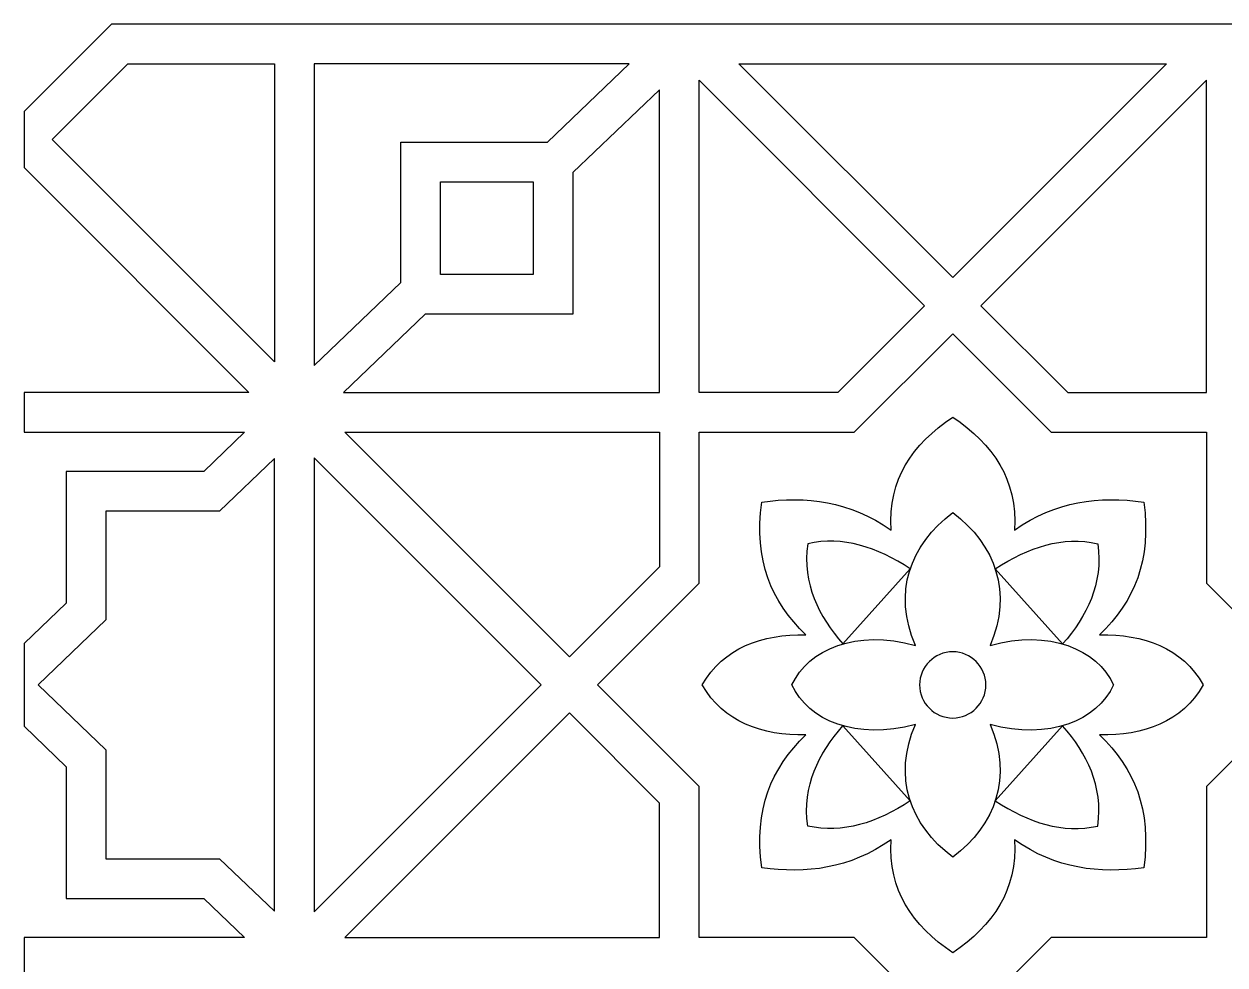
# Model space of a CAD drawing. Header units: centimetres. Extents: x 20.05 to 27.23, y -9 to -1.49.
# Drawn here: x 20.053 to 22.374, y -3.31 to -1.492 of the extents above; entities that cross this region are included whole.
import ezdxf

# ---------------------------------------------------------------- set-up
doc = ezdxf.new("R2010")
doc.units = ezdxf.units.CM
doc.header["$MEASUREMENT"] = 0
doc.layers.add('layer 1', color=7, linetype='Continuous')

msp = doc.modelspace()

# ---------------------------------------------------------------- linework, layer by layer
at = {"layer": 'layer 1', "color": 250}
for points, knots in [([(23.47356, -4.04581), (22.3897, -4.04581), (21.30583, -4.04581), (20.22197, -4.04581), (20.22197, -4.04581), (20.22197, -4.04581), (20.05311, -3.87695), (20.05311, -3.87695), (20.05311, -3.87695), (20.05311, -3.87695), (20.05311, -3.76834), (20.05311, -3.76834), (20.05311, -3.76834), (20.05311, -3.76834), (20.48779, -3.33366), (20.48779, -3.33366), (20.48779, -3.33366), (20.48779, -3.33366), (20.05311, -3.33366), (20.05311, -3.33366), (20.05311, -3.33366), (20.05311, -3.33366), (20.05311, -3.25686), (20.05311, -3.25686), (20.05311, -3.25686), (20.05311, -3.25686), (20.47898, -3.25686), (20.47898, -3.25686), (20.47898, -3.25686), (20.47898, -3.25686), (20.40027, -3.18144), (20.40027, -3.18144), (20.40027, -3.18144), (20.40027, -3.18144), (20.13469, -3.18144), (20.13469, -3.18144), (20.13469, -3.18144), (20.13469, -3.09662), (20.13469, -3.0118), (20.13469, -2.92698), (20.13469, -2.92698), (20.13469, -2.92698), (20.05311, -2.84881), (20.05311, -2.84881), (20.05311, -2.84881), (20.05311, -2.79548), (20.05311, -2.74215), (20.05311, -2.68881), (20.05311, -2.68881), (20.05311, -2.68881), (20.13469, -2.61064), (20.13469, -2.61064), (20.13469, -2.61064), (20.13469, -2.52582), (20.13469, -2.441), (20.13469, -2.35618), (20.13469, -2.35618), (20.13469, -2.35618), (20.40027, -2.35618), (20.40027, -2.35618), (20.40027, -2.35618), (20.40027, -2.35618), (20.47898, -2.28076), (20.47898, -2.28076), (20.47898, -2.28076), (20.47898, -2.28076), (20.05311, -2.28076), (20.05311, -2.28076), (20.05311, -2.28076), (20.05311, -2.28076), (20.05311, -2.20396), (20.05311, -2.20396), (20.05311, -2.20396), (20.05311, -2.20396), (20.48779, -2.20396), (20.48779, -2.20396), (20.48779, -2.20396), (20.48779, -2.20396), (20.05311, -1.76928), (20.05311, -1.76928), (20.05311, -1.76928), (20.05311, -1.76928), (20.05311, -1.66067), (20.05311, -1.66067), (20.05311, -1.66067), (20.05311, -1.66067), (20.22197, -1.49181), (20.22197, -1.49181), (20.22197, -1.49181), (21.30583, -1.49181), (22.3897, -1.49181), (23.47356, -1.49181), (23.47356, -1.49181), (23.47356, -1.49181), (23.64242, -1.66067), (23.64242, -1.66067), (23.64242, -1.66067), (23.64242, -1.66067), (23.64242, -1.76928), (23.64242, -1.76928), (23.64242, -1.76928), (23.64242, -1.76928), (23.20774, -2.20396), (23.20774, -2.20396), (23.20774, -2.20396), (23.20774, -2.20396), (23.64242, -2.20396), (23.64242, -2.20396), (23.64242, -2.20396), (23.64242, -2.20396), (23.64242, -2.28076), (23.64242, -2.28076), (23.64242, -2.28076), (23.64242, -2.28076), (23.21655, -2.28076), (23.21655, -2.28076), (23.21655, -2.28076), (23.21655, -2.28076), (23.29526, -2.35618), (23.29526, -2.35618), (23.29526, -2.35618), (23.29526, -2.35618), (23.56084, -2.35618), (23.56084, -2.35618), (23.56084, -2.35618), (23.56084, -2.441), (23.56084, -2.52582), (23.56084, -2.61064), (23.56084, -2.61064), (23.56084, -2.61064), (23.64242, -2.68881), (23.64242, -2.68881), (23.64242, -2.68881), (23.64242, -2.74215), (23.64242, -2.79548), (23.64242, -2.84881), (23.64242, -2.84881), (23.64242, -2.84881), (23.56084, -2.92698), (23.56084, -2.92698), (23.56084, -2.92698), (23.56084, -3.0118), (23.56084, -3.09662), (23.56084, -3.18144), (23.56084, -3.18144), (23.56084, -3.18144), (23.29526, -3.18144), (23.29526, -3.18144), (23.29526, -3.18144), (23.29526, -3.18144), (23.21655, -3.25686), (23.21655, -3.25686), (23.21655, -3.25686), (23.21655, -3.25686), (23.64242, -3.25686), (23.64242, -3.25686), (23.64242, -3.25686), (23.64242, -3.25686), (23.64242, -3.33366), (23.64242, -3.33366), (23.64242, -3.33366), (23.64242, -3.33366), (23.20774, -3.33366), (23.20774, -3.33366), (23.20774, -3.33366), (23.20774, -3.33366), (23.64242, -3.76834), (23.64242, -3.76834), (23.64242, -3.76834), (23.64242, -3.76834), (23.64242, -3.87695), (23.64242, -3.87695), (23.64242, -3.87695), (23.64242, -3.87695), (23.47356, -4.04581), (23.47356, -4.04581)], [0, 0, 0, 0, 0.0222222, 0.0222222, 0.0222222, 0.0222222, 0.0444444, 0.0444444, 0.0444444, 0.0444444, 0.0666667, 0.0666667, 0.0666667, 0.0666667, 0.0888889, 0.0888889, 0.0888889, 0.0888889, 0.1111111, 0.1111111, 0.1111111, 0.1111111, 0.1333333, 0.1333333, 0.1333333, 0.1333333, 0.1555556, 0.1555556, 0.1555556, 0.1555556, 0.1777778, 0.1777778, 0.1777778, 0.1777778, 0.2, 0.2, 0.2, 0.2, 0.2222222, 0.2222222, 0.2222222, 0.2222222, 0.2444444, 0.2444444, 0.2444444, 0.2444444, 0.2666667, 0.2666667, 0.2666667, 0.2666667, 0.2888889, 0.2888889, 0.2888889, 0.2888889, 0.3111111, 0.3111111, 0.3111111, 0.3111111, 0.3333333, 0.3333333, 0.3333333, 0.3333333, 0.3555556, 0.3555556, 0.3555556, 0.3555556, 0.3777778, 0.3777778, 0.3777778, 0.3777778, 0.4, 0.4, 0.4, 0.4, 0.4222222, 0.4222222, 0.4222222, 0.4222222, 0.4444444, 0.4444444, 0.4444444, 0.4444444, 0.4666667, 0.4666667, 0.4666667, 0.4666667, 0.4888889, 0.4888889, 0.4888889, 0.4888889, 0.5111111, 0.5111111, 0.5111111, 0.5111111, 0.5333333, 0.5333333, 0.5333333, 0.5333333, 0.5555556, 0.5555556, 0.5555556, 0.5555556, 0.5777778, 0.5777778, 0.5777778, 0.5777778, 0.6, 0.6, 0.6, 0.6, 0.6222222, 0.6222222, 0.6222222, 0.6222222, 0.6444444, 0.6444444, 0.6444444, 0.6444444, 0.6666667, 0.6666667, 0.6666667, 0.6666667, 0.6888889, 0.6888889, 0.6888889, 0.6888889, 0.7111111, 0.7111111, 0.7111111, 0.7111111, 0.7333333, 0.7333333, 0.7333333, 0.7333333, 0.7555556, 0.7555556, 0.7555556, 0.7555556, 0.7777778, 0.7777778, 0.7777778, 0.7777778, 0.8, 0.8, 0.8, 0.8, 0.8222222, 0.8222222, 0.8222222, 0.8222222, 0.8444444, 0.8444444, 0.8444444, 0.8444444, 0.8666667, 0.8666667, 0.8666667, 0.8666667, 0.8888889, 0.8888889, 0.8888889, 0.8888889, 0.9111111, 0.9111111, 0.9111111, 0.9111111, 0.9333333, 0.9333333, 0.9333333, 0.9333333, 0.9555556, 0.9555556, 0.9555556, 0.9555556, 1, 1, 1, 1]), ([(20.53715, -2.14471), (20.53715, -2.14471), (20.53715, -1.56861), (20.53715, -1.56861), (20.53715, -1.56861), (20.53715, -1.56861), (20.25378, -1.56861), (20.25378, -1.56861), (20.25378, -1.56861), (20.25378, -1.56861), (20.10742, -1.71498), (20.10742, -1.71498), (20.10742, -1.71498), (20.10742, -1.71498), (20.53715, -2.14471), (20.53715, -2.14471)], [0, 0, 0, 0, 0.2, 0.2, 0.2, 0.2, 0.4, 0.4, 0.4, 0.4, 0.6, 0.6, 0.6, 0.6, 1, 1, 1, 1]), ([(20.78106, -1.99133), (20.78106, -1.99133), (20.61395, -2.15145), (20.61395, -2.15145), (20.61395, -2.15145), (20.61395, -2.15145), (20.61395, -1.56861), (20.61395, -1.56861), (20.61395, -1.56861), (20.61395, -1.56861), (21.22225, -1.56861), (21.22225, -1.56861), (21.22225, -1.56861), (21.22225, -1.56861), (21.06437, -1.71988), (21.06437, -1.71988), (21.06437, -1.71988), (21.06437, -1.71988), (20.78106, -1.71988), (20.78106, -1.71988), (20.78106, -1.71988), (20.78106, -1.71988), (20.78106, -1.99133), (20.78106, -1.99133)], [0, 0, 0, 0, 0.1428571, 0.1428571, 0.1428571, 0.1428571, 0.2857143, 0.2857143, 0.2857143, 0.2857143, 0.4285714, 0.4285714, 0.4285714, 0.4285714, 0.5714286, 0.5714286, 0.5714286, 0.5714286, 0.7142857, 0.7142857, 0.7142857, 0.7142857, 1, 1, 1, 1]), ([(21.84777, -1.98183), (21.84777, -1.98183), (22.26098, -1.56861), (22.26098, -1.56861), (22.26098, -1.56861), (21.98551, -1.56861), (21.71003, -1.56861), (21.43455, -1.56861), (21.43455, -1.56861), (21.43455, -1.56861), (21.84777, -1.98183), (21.84777, -1.98183)], [0, 0, 0, 0, 0.25, 0.25, 0.25, 0.25, 0.5, 0.5, 0.5, 0.5, 1, 1, 1, 1]), ([(21.79346, -2.03613), (21.79346, -2.03613), (21.35775, -1.60042), (21.35775, -1.60042), (21.35775, -1.60042), (21.35775, -1.60042), (21.35775, -2.20396), (21.35775, -2.20396), (21.35775, -2.20396), (21.35775, -2.20396), (21.62563, -2.20396), (21.62563, -2.20396), (21.62563, -2.20396), (21.62563, -2.20396), (21.79346, -2.03613), (21.79346, -2.03613)], [0, 0, 0, 0, 0.2, 0.2, 0.2, 0.2, 0.4, 0.4, 0.4, 0.4, 0.6, 0.6, 0.6, 0.6, 1, 1, 1, 1]), ([(21.90207, -2.03613), (21.90207, -2.03613), (22.33778, -1.60042), (22.33778, -1.60042), (22.33778, -1.60042), (22.33778, -1.60042), (22.33778, -2.20396), (22.33778, -2.20396), (22.33778, -2.20396), (22.33778, -2.20396), (22.0699, -2.20396), (22.0699, -2.20396), (22.0699, -2.20396), (22.0699, -2.20396), (21.90207, -2.03613), (21.90207, -2.03613)], [0, 0, 0, 0, 0.2, 0.2, 0.2, 0.2, 0.4, 0.4, 0.4, 0.4, 0.6, 0.6, 0.6, 0.6, 1, 1, 1, 1]), ([(20.67015, -2.20396), (20.67015, -2.20396), (20.82804, -2.05268), (20.82804, -2.05268), (20.82804, -2.05268), (20.82804, -2.05268), (21.11386, -2.05268), (21.11386, -2.05268), (21.11386, -2.05268), (21.11386, -2.05268), (21.11386, -1.77883), (21.11386, -1.77883), (21.11386, -1.77883), (21.11386, -1.77883), (21.28095, -1.61873), (21.28095, -1.61873), (21.28095, -1.61873), (21.28095, -1.61873), (21.28095, -2.20396), (21.28095, -2.20396), (21.28095, -2.20396), (21.28095, -2.20396), (20.67015, -2.20396), (20.67015, -2.20396)], [0, 0, 0, 0, 0.1428571, 0.1428571, 0.1428571, 0.1428571, 0.2857143, 0.2857143, 0.2857143, 0.2857143, 0.4285714, 0.4285714, 0.4285714, 0.4285714, 0.5714286, 0.5714286, 0.5714286, 0.5714286, 0.7142857, 0.7142857, 0.7142857, 0.7142857, 1, 1, 1, 1]), ([(21.03706, -1.79668), (21.03706, -1.79668), (20.85786, -1.79668), (20.85786, -1.79668), (20.85786, -1.79668), (20.85786, -1.79668), (20.85786, -1.97588), (20.85786, -1.97588), (20.85786, -1.97588), (20.85786, -1.97588), (21.03706, -1.97588), (21.03706, -1.97588), (21.03706, -1.97588), (21.03706, -1.97588), (21.03706, -1.79668), (21.03706, -1.79668)], [0, 0, 0, 0, 0.2, 0.2, 0.2, 0.2, 0.4, 0.4, 0.4, 0.4, 0.6, 0.6, 0.6, 0.6, 1, 1, 1, 1]), ([(21.84777, -3.44718), (21.84777, -3.44718), (22.03809, -3.25686), (22.03809, -3.25686), (22.03809, -3.25686), (22.03809, -3.25686), (22.33778, -3.25686), (22.33778, -3.25686), (22.33778, -3.25686), (22.33778, -3.25686), (22.33778, -2.96531), (22.33778, -2.96531), (22.33778, -2.96531), (22.33778, -2.96531), (22.53428, -2.76881), (22.53428, -2.76881), (22.53428, -2.76881), (22.53428, -2.76881), (22.53428, -2.76881), (22.53428, -2.76881), (22.53428, -2.76881), (22.53428, -2.76881), (22.53428, -2.76881), (22.53428, -2.76881), (22.53428, -2.76881), (22.53428, -2.76881), (22.53428, -2.76881), (22.53428, -2.76881), (22.53428, -2.76881), (22.53428, -2.76881), (22.33778, -2.57231), (22.33778, -2.57231), (22.33778, -2.57231), (22.33778, -2.57231), (22.33778, -2.28076), (22.33778, -2.28076), (22.33778, -2.28076), (22.33778, -2.28076), (22.03809, -2.28076), (22.03809, -2.28076), (22.03809, -2.28076), (22.03809, -2.28076), (21.84777, -2.09044), (21.84777, -2.09044), (21.84777, -2.09044), (21.84777, -2.09044), (21.65744, -2.28076), (21.65744, -2.28076), (21.65744, -2.28076), (21.65744, -2.28076), (21.35775, -2.28076), (21.35775, -2.28076), (21.35775, -2.28076), (21.35775, -2.28076), (21.35775, -2.57231), (21.35775, -2.57231), (21.35775, -2.57231), (21.35775, -2.57231), (21.16125, -2.76881), (21.16125, -2.76881), (21.16125, -2.76881), (21.16125, -2.76881), (21.16125, -2.76881), (21.16125, -2.76881), (21.16125, -2.76881), (21.16125, -2.76881), (21.16125, -2.76881), (21.16125, -2.76881), (21.16125, -2.76881), (21.16125, -2.76881), (21.16125, -2.76881), (21.16125, -2.76881), (21.16125, -2.76881), (21.16125, -2.76881), (21.35775, -2.96531), (21.35775, -2.96531), (21.35775, -2.96531), (21.35775, -2.96531), (21.35775, -3.25686), (21.35775, -3.25686), (21.35775, -3.25686), (21.35775, -3.25686), (21.65744, -3.25686), (21.65744, -3.25686), (21.65744, -3.25686), (21.65744, -3.25686), (21.84777, -3.44718), (21.84777, -3.44718)], [0, 0, 0, 0, 0.0434783, 0.0434783, 0.0434783, 0.0434783, 0.0869565, 0.0869565, 0.0869565, 0.0869565, 0.1304348, 0.1304348, 0.1304348, 0.1304348, 0.173913, 0.173913, 0.173913, 0.173913, 0.2173913, 0.2173913, 0.2173913, 0.2173913, 0.2608696, 0.2608696, 0.2608696, 0.2608696, 0.3043478, 0.3043478, 0.3043478, 0.3043478, 0.3478261, 0.3478261, 0.3478261, 0.3478261, 0.3913043, 0.3913043, 0.3913043, 0.3913043, 0.4347826, 0.4347826, 0.4347826, 0.4347826, 0.4782609, 0.4782609, 0.4782609, 0.4782609, 0.5217391, 0.5217391, 0.5217391, 0.5217391, 0.5652174, 0.5652174, 0.5652174, 0.5652174, 0.6086957, 0.6086957, 0.6086957, 0.6086957, 0.6521739, 0.6521739, 0.6521739, 0.6521739, 0.6956522, 0.6956522, 0.6956522, 0.6956522, 0.7391304, 0.7391304, 0.7391304, 0.7391304, 0.7826087, 0.7826087, 0.7826087, 0.7826087, 0.826087, 0.826087, 0.826087, 0.826087, 0.8695652, 0.8695652, 0.8695652, 0.8695652, 0.9130435, 0.9130435, 0.9130435, 0.9130435, 1, 1, 1, 1]), ([(22.33176, -2.76881), (22.29153, -2.69737), (22.21593, -2.67004), (22.1314, -2.67218), (22.1314, -2.67218), (22.19857, -2.60765), (22.23234, -2.52811), (22.21695, -2.41554), (22.21695, -2.41554), (22.13111, -2.40342), (22.04688, -2.41336), (21.96705, -2.46957), (21.96705, -2.46957), (21.97276, -2.37179), (21.92622, -2.30464), (21.84777, -2.25119), (21.84777, -2.25119), (21.76931, -2.30464), (21.72278, -2.37179), (21.72848, -2.46957), (21.72848, -2.46957), (21.64865, -2.41336), (21.56442, -2.40342), (21.47859, -2.41554), (21.47859, -2.41554), (21.46319, -2.52811), (21.49696, -2.60765), (21.56413, -2.67218), (21.56413, -2.67218), (21.47961, -2.67004), (21.404, -2.69737), (21.36377, -2.76881), (21.36377, -2.76881), (21.404, -2.84025), (21.47961, -2.86758), (21.56413, -2.86544), (21.56413, -2.86544), (21.49696, -2.92997), (21.46319, -3.00952), (21.47859, -3.12209), (21.47859, -3.12209), (21.56442, -3.1342), (21.64865, -3.12427), (21.72848, -3.06806), (21.72848, -3.06806), (21.72278, -3.16583), (21.76931, -3.23298), (21.84777, -3.28643), (21.84777, -3.28643), (21.92622, -3.23298), (21.97276, -3.16583), (21.96705, -3.06806), (21.96705, -3.06806), (22.04688, -3.12427), (22.13111, -3.1342), (22.21695, -3.12209), (22.21695, -3.12209), (22.23234, -3.00952), (22.19857, -2.92997), (22.1314, -2.86544), (22.1314, -2.86544), (22.21593, -2.86758), (22.29153, -2.84025), (22.33176, -2.76881)], [0, 0, 0, 0, 0.0588235, 0.0588235, 0.0588235, 0.0588235, 0.1176471, 0.1176471, 0.1176471, 0.1176471, 0.1764706, 0.1764706, 0.1764706, 0.1764706, 0.2352941, 0.2352941, 0.2352941, 0.2352941, 0.2941176, 0.2941176, 0.2941176, 0.2941176, 0.3529412, 0.3529412, 0.3529412, 0.3529412, 0.4117647, 0.4117647, 0.4117647, 0.4117647, 0.4705882, 0.4705882, 0.4705882, 0.4705882, 0.5294118, 0.5294118, 0.5294118, 0.5294118, 0.5882353, 0.5882353, 0.5882353, 0.5882353, 0.6470588, 0.6470588, 0.6470588, 0.6470588, 0.7058824, 0.7058824, 0.7058824, 0.7058824, 0.7647059, 0.7647059, 0.7647059, 0.7647059, 0.8235294, 0.8235294, 0.8235294, 0.8235294, 0.8823529, 0.8823529, 0.8823529, 0.8823529, 1, 1, 1, 1]), ([(20.6732, -2.28076), (20.6732, -2.28076), (21.10694, -2.71451), (21.10694, -2.71451), (21.10694, -2.71451), (21.10694, -2.71451), (21.28095, -2.5405), (21.28095, -2.5405), (21.28095, -2.5405), (21.28095, -2.5405), (21.28095, -2.28076), (21.28095, -2.28076), (21.28095, -2.28076), (21.28095, -2.28076), (20.6732, -2.28076), (20.6732, -2.28076)], [0, 0, 0, 0, 0.2, 0.2, 0.2, 0.2, 0.4, 0.4, 0.4, 0.4, 0.6, 0.6, 0.6, 0.6, 1, 1, 1, 1]), ([(20.53715, -3.20623), (20.53715, -3.20623), (20.43113, -3.10464), (20.43113, -3.10464), (20.43113, -3.10464), (20.43113, -3.10464), (20.43113, -3.10464), (20.43113, -3.10464), (20.43113, -3.10464), (20.43113, -3.10464), (20.21149, -3.10464), (20.21149, -3.10464), (20.21149, -3.10464), (20.21149, -3.10464), (20.21149, -2.8942), (20.21149, -2.8942), (20.21149, -2.8942), (20.21149, -2.8942), (20.21149, -2.8942), (20.21149, -2.8942), (20.21149, -2.8942), (20.21149, -2.8942), (20.21149, -2.8942), (20.21149, -2.8942), (20.21149, -2.8942), (20.21149, -2.8942), (20.08062, -2.76881), (20.08062, -2.76881), (20.08062, -2.76881), (20.08062, -2.76881), (20.08062, -2.76881), (20.08062, -2.76881), (20.08062, -2.76881), (20.08062, -2.76881), (20.21149, -2.64342), (20.21149, -2.64342), (20.21149, -2.64342), (20.21149, -2.64342), (20.21149, -2.64342), (20.21149, -2.64342), (20.21149, -2.64342), (20.21149, -2.64342), (20.21149, -2.64342), (20.21149, -2.64342), (20.21149, -2.64342), (20.21149, -2.64342), (20.21149, -2.43298), (20.21149, -2.43298), (20.21149, -2.43298), (20.21149, -2.43298), (20.43113, -2.43298), (20.43113, -2.43298), (20.43113, -2.43298), (20.43113, -2.43298), (20.43113, -2.43298), (20.43113, -2.43298), (20.43113, -2.43298), (20.43113, -2.43298), (20.53715, -2.33139), (20.53715, -2.33139), (20.53715, -2.33139), (20.53715, -2.62301), (20.53715, -2.91462), (20.53715, -3.20623)], [0, 0, 0, 0, 0.0588235, 0.0588235, 0.0588235, 0.0588235, 0.1176471, 0.1176471, 0.1176471, 0.1176471, 0.1764706, 0.1764706, 0.1764706, 0.1764706, 0.2352941, 0.2352941, 0.2352941, 0.2352941, 0.2941176, 0.2941176, 0.2941176, 0.2941176, 0.3529412, 0.3529412, 0.3529412, 0.3529412, 0.4117647, 0.4117647, 0.4117647, 0.4117647, 0.4705882, 0.4705882, 0.4705882, 0.4705882, 0.5294118, 0.5294118, 0.5294118, 0.5294118, 0.5882353, 0.5882353, 0.5882353, 0.5882353, 0.6470588, 0.6470588, 0.6470588, 0.6470588, 0.7058824, 0.7058824, 0.7058824, 0.7058824, 0.7647059, 0.7647059, 0.7647059, 0.7647059, 0.8235294, 0.8235294, 0.8235294, 0.8235294, 0.8823529, 0.8823529, 0.8823529, 0.8823529, 1, 1, 1, 1]), ([(21.05264, -2.76881), (21.05264, -2.76881), (20.61395, -3.2075), (20.61395, -3.2075), (20.61395, -3.2075), (20.61395, -2.91504), (20.61395, -2.62258), (20.61395, -2.33012), (20.61395, -2.33012), (20.61395, -2.33012), (21.05264, -2.76881), (21.05264, -2.76881)], [0, 0, 0, 0, 0.25, 0.25, 0.25, 0.25, 0.5, 0.5, 0.5, 0.5, 1, 1, 1, 1]), ([(22.15841, -2.76881), (22.12708, -2.69964), (22.03366, -2.66105), (21.91978, -2.69244), (21.91978, -2.69244), (21.96406, -2.59095), (21.93031, -2.49827), (21.84777, -2.4358), (21.84777, -2.4358), (21.76523, -2.49827), (21.73147, -2.59095), (21.77575, -2.69244), (21.77575, -2.69244), (21.66188, -2.66105), (21.56845, -2.69964), (21.53712, -2.76881), (21.53712, -2.76881), (21.56845, -2.83798), (21.66188, -2.87657), (21.77575, -2.84518), (21.77575, -2.84518), (21.73147, -2.94668), (21.76523, -3.03935), (21.84777, -3.10183), (21.84777, -3.10183), (21.93031, -3.03935), (21.96406, -2.94668), (21.91978, -2.84518), (21.91978, -2.84518), (22.03366, -2.87657), (22.12708, -2.83798), (22.15841, -2.76881)], [0, 0, 0, 0, 0.1111111, 0.1111111, 0.1111111, 0.1111111, 0.2222222, 0.2222222, 0.2222222, 0.2222222, 0.3333333, 0.3333333, 0.3333333, 0.3333333, 0.4444444, 0.4444444, 0.4444444, 0.4444444, 0.5555556, 0.5555556, 0.5555556, 0.5555556, 0.6666667, 0.6666667, 0.6666667, 0.6666667, 0.7777778, 0.7777778, 0.7777778, 0.7777778, 1, 1, 1, 1]), ([(21.6354, -2.68978), (21.58854, -2.6357), (21.55682, -2.57386), (21.56748, -2.4961), (21.56748, -2.4961), (21.63527, -2.48056), (21.70132, -2.50269), (21.76574, -2.54465), (21.76574, -2.54465), (21.76574, -2.54465), (21.6354, -2.68978), (21.6354, -2.68978)], [0, 0, 0, 0, 0.25, 0.25, 0.25, 0.25, 0.5, 0.5, 0.5, 0.5, 1, 1, 1, 1]), ([(22.06013, -2.68978), (22.10699, -2.6357), (22.13871, -2.57386), (22.12805, -2.4961), (22.12805, -2.4961), (22.06026, -2.48056), (21.99421, -2.50269), (21.9298, -2.54465), (21.9298, -2.54465), (21.9298, -2.54465), (22.06013, -2.68978), (22.06013, -2.68978)], [0, 0, 0, 0, 0.25, 0.25, 0.25, 0.25, 0.5, 0.5, 0.5, 0.5, 1, 1, 1, 1]), ([(21.84777, -2.70481), (21.88302, -2.70481), (21.91177, -2.73356), (21.91177, -2.76881), (21.91177, -2.76881), (21.91177, -2.80406), (21.88302, -2.83281), (21.84777, -2.83281), (21.84777, -2.83281), (21.81252, -2.83281), (21.78377, -2.80406), (21.78377, -2.76881), (21.78377, -2.76881), (21.78377, -2.73356), (21.81252, -2.70481), (21.84777, -2.70481)], [0, 0, 0, 0, 0.2, 0.2, 0.2, 0.2, 0.4, 0.4, 0.4, 0.4, 0.6, 0.6, 0.6, 0.6, 1, 1, 1, 1]), ([(20.6732, -3.25686), (20.6732, -3.25686), (21.10694, -2.82312), (21.10694, -2.82312), (21.10694, -2.82312), (21.10694, -2.82312), (21.28095, -2.99712), (21.28095, -2.99712), (21.28095, -2.99712), (21.28095, -2.99712), (21.28095, -3.25686), (21.28095, -3.25686), (21.28095, -3.25686), (21.28095, -3.25686), (20.6732, -3.25686), (20.6732, -3.25686)], [0, 0, 0, 0, 0.2, 0.2, 0.2, 0.2, 0.4, 0.4, 0.4, 0.4, 0.6, 0.6, 0.6, 0.6, 1, 1, 1, 1]), ([(21.6354, -2.84784), (21.58854, -2.90192), (21.55682, -2.96376), (21.56748, -3.04152), (21.56748, -3.04152), (21.63527, -3.05706), (21.70132, -3.03493), (21.76574, -2.99297), (21.76574, -2.99297), (21.76574, -2.99297), (21.6354, -2.84784), (21.6354, -2.84784)], [0, 0, 0, 0, 0.25, 0.25, 0.25, 0.25, 0.5, 0.5, 0.5, 0.5, 1, 1, 1, 1]), ([(22.06013, -2.84784), (22.10699, -2.90192), (22.13871, -2.96376), (22.12805, -3.04152), (22.12805, -3.04152), (22.06026, -3.05706), (21.99421, -3.03493), (21.9298, -2.99297), (21.9298, -2.99297), (21.9298, -2.99297), (22.06013, -2.84784), (22.06013, -2.84784)], [0, 0, 0, 0, 0.25, 0.25, 0.25, 0.25, 0.5, 0.5, 0.5, 0.5, 1, 1, 1, 1])]:
    msp.add_open_spline(points, degree=3, knots=knots, dxfattribs=at)
at = {"layer": 'layer 1', "color": 250, "lineweight": 9}
for points, knots in [([(23.47356, -4.04581), (22.3897, -4.04581), (21.30583, -4.04581), (20.22197, -4.04581), (20.22197, -4.04581), (20.22197, -4.04581), (20.05311, -3.87695), (20.05311, -3.87695), (20.05311, -3.87695), (20.05311, -3.87695), (20.05311, -3.76834), (20.05311, -3.76834), (20.05311, -3.76834), (20.05311, -3.76834), (20.48779, -3.33366), (20.48779, -3.33366), (20.48779, -3.33366), (20.48779, -3.33366), (20.05311, -3.33366), (20.05311, -3.33366), (20.05311, -3.33366), (20.05311, -3.33366), (20.05311, -3.25686), (20.05311, -3.25686), (20.05311, -3.25686), (20.05311, -3.25686), (20.47898, -3.25686), (20.47898, -3.25686), (20.47898, -3.25686), (20.47898, -3.25686), (20.40027, -3.18144), (20.40027, -3.18144), (20.40027, -3.18144), (20.40027, -3.18144), (20.13469, -3.18144), (20.13469, -3.18144), (20.13469, -3.18144), (20.13469, -3.09662), (20.13469, -3.0118), (20.13469, -2.92698), (20.13469, -2.92698), (20.13469, -2.92698), (20.05311, -2.84881), (20.05311, -2.84881), (20.05311, -2.84881), (20.05311, -2.79548), (20.05311, -2.74215), (20.05311, -2.68881), (20.05311, -2.68881), (20.05311, -2.68881), (20.13469, -2.61064), (20.13469, -2.61064), (20.13469, -2.61064), (20.13469, -2.52582), (20.13469, -2.441), (20.13469, -2.35618), (20.13469, -2.35618), (20.13469, -2.35618), (20.40027, -2.35618), (20.40027, -2.35618), (20.40027, -2.35618), (20.40027, -2.35618), (20.47898, -2.28076), (20.47898, -2.28076), (20.47898, -2.28076), (20.47898, -2.28076), (20.05311, -2.28076), (20.05311, -2.28076), (20.05311, -2.28076), (20.05311, -2.28076), (20.05311, -2.20396), (20.05311, -2.20396), (20.05311, -2.20396), (20.05311, -2.20396), (20.48779, -2.20396), (20.48779, -2.20396), (20.48779, -2.20396), (20.48779, -2.20396), (20.05311, -1.76928), (20.05311, -1.76928), (20.05311, -1.76928), (20.05311, -1.76928), (20.05311, -1.66067), (20.05311, -1.66067), (20.05311, -1.66067), (20.05311, -1.66067), (20.22197, -1.49181), (20.22197, -1.49181), (20.22197, -1.49181), (21.30583, -1.49181), (22.3897, -1.49181), (23.47356, -1.49181), (23.47356, -1.49181), (23.47356, -1.49181), (23.64242, -1.66067), (23.64242, -1.66067), (23.64242, -1.66067), (23.64242, -1.66067), (23.64242, -1.76928), (23.64242, -1.76928), (23.64242, -1.76928), (23.64242, -1.76928), (23.20774, -2.20396), (23.20774, -2.20396), (23.20774, -2.20396), (23.20774, -2.20396), (23.64242, -2.20396), (23.64242, -2.20396), (23.64242, -2.20396), (23.64242, -2.20396), (23.64242, -2.28076), (23.64242, -2.28076), (23.64242, -2.28076), (23.64242, -2.28076), (23.21655, -2.28076), (23.21655, -2.28076), (23.21655, -2.28076), (23.21655, -2.28076), (23.29526, -2.35618), (23.29526, -2.35618), (23.29526, -2.35618), (23.29526, -2.35618), (23.56084, -2.35618), (23.56084, -2.35618), (23.56084, -2.35618), (23.56084, -2.441), (23.56084, -2.52582), (23.56084, -2.61064), (23.56084, -2.61064), (23.56084, -2.61064), (23.64242, -2.68881), (23.64242, -2.68881), (23.64242, -2.68881), (23.64242, -2.74215), (23.64242, -2.79548), (23.64242, -2.84881), (23.64242, -2.84881), (23.64242, -2.84881), (23.56084, -2.92698), (23.56084, -2.92698), (23.56084, -2.92698), (23.56084, -3.0118), (23.56084, -3.09662), (23.56084, -3.18144), (23.56084, -3.18144), (23.56084, -3.18144), (23.29526, -3.18144), (23.29526, -3.18144), (23.29526, -3.18144), (23.29526, -3.18144), (23.21655, -3.25686), (23.21655, -3.25686), (23.21655, -3.25686), (23.21655, -3.25686), (23.64242, -3.25686), (23.64242, -3.25686), (23.64242, -3.25686), (23.64242, -3.25686), (23.64242, -3.33366), (23.64242, -3.33366), (23.64242, -3.33366), (23.64242, -3.33366), (23.20774, -3.33366), (23.20774, -3.33366), (23.20774, -3.33366), (23.20774, -3.33366), (23.64242, -3.76834), (23.64242, -3.76834), (23.64242, -3.76834), (23.64242, -3.76834), (23.64242, -3.87695), (23.64242, -3.87695), (23.64242, -3.87695), (23.64242, -3.87695), (23.47356, -4.04581), (23.47356, -4.04581)], [0, 0, 0, 0, 0.0222222, 0.0222222, 0.0222222, 0.0222222, 0.0444444, 0.0444444, 0.0444444, 0.0444444, 0.0666667, 0.0666667, 0.0666667, 0.0666667, 0.0888889, 0.0888889, 0.0888889, 0.0888889, 0.1111111, 0.1111111, 0.1111111, 0.1111111, 0.1333333, 0.1333333, 0.1333333, 0.1333333, 0.1555556, 0.1555556, 0.1555556, 0.1555556, 0.1777778, 0.1777778, 0.1777778, 0.1777778, 0.2, 0.2, 0.2, 0.2, 0.2222222, 0.2222222, 0.2222222, 0.2222222, 0.2444444, 0.2444444, 0.2444444, 0.2444444, 0.2666667, 0.2666667, 0.2666667, 0.2666667, 0.2888889, 0.2888889, 0.2888889, 0.2888889, 0.3111111, 0.3111111, 0.3111111, 0.3111111, 0.3333333, 0.3333333, 0.3333333, 0.3333333, 0.3555556, 0.3555556, 0.3555556, 0.3555556, 0.3777778, 0.3777778, 0.3777778, 0.3777778, 0.4, 0.4, 0.4, 0.4, 0.4222222, 0.4222222, 0.4222222, 0.4222222, 0.4444444, 0.4444444, 0.4444444, 0.4444444, 0.4666667, 0.4666667, 0.4666667, 0.4666667, 0.4888889, 0.4888889, 0.4888889, 0.4888889, 0.5111111, 0.5111111, 0.5111111, 0.5111111, 0.5333333, 0.5333333, 0.5333333, 0.5333333, 0.5555556, 0.5555556, 0.5555556, 0.5555556, 0.5777778, 0.5777778, 0.5777778, 0.5777778, 0.6, 0.6, 0.6, 0.6, 0.6222222, 0.6222222, 0.6222222, 0.6222222, 0.6444444, 0.6444444, 0.6444444, 0.6444444, 0.6666667, 0.6666667, 0.6666667, 0.6666667, 0.6888889, 0.6888889, 0.6888889, 0.6888889, 0.7111111, 0.7111111, 0.7111111, 0.7111111, 0.7333333, 0.7333333, 0.7333333, 0.7333333, 0.7555556, 0.7555556, 0.7555556, 0.7555556, 0.7777778, 0.7777778, 0.7777778, 0.7777778, 0.8, 0.8, 0.8, 0.8, 0.8222222, 0.8222222, 0.8222222, 0.8222222, 0.8444444, 0.8444444, 0.8444444, 0.8444444, 0.8666667, 0.8666667, 0.8666667, 0.8666667, 0.8888889, 0.8888889, 0.8888889, 0.8888889, 0.9111111, 0.9111111, 0.9111111, 0.9111111, 0.9333333, 0.9333333, 0.9333333, 0.9333333, 0.9555556, 0.9555556, 0.9555556, 0.9555556, 1, 1, 1, 1]), ([(20.53715, -2.14471), (20.53715, -2.14471), (20.53715, -1.56861), (20.53715, -1.56861), (20.53715, -1.56861), (20.53715, -1.56861), (20.25378, -1.56861), (20.25378, -1.56861), (20.25378, -1.56861), (20.25378, -1.56861), (20.10742, -1.71498), (20.10742, -1.71498), (20.10742, -1.71498), (20.10742, -1.71498), (20.53715, -2.14471), (20.53715, -2.14471)], [0, 0, 0, 0, 0.2, 0.2, 0.2, 0.2, 0.4, 0.4, 0.4, 0.4, 0.6, 0.6, 0.6, 0.6, 1, 1, 1, 1]), ([(20.78106, -1.99133), (20.78106, -1.99133), (20.61395, -2.15145), (20.61395, -2.15145), (20.61395, -2.15145), (20.61395, -2.15145), (20.61395, -1.56861), (20.61395, -1.56861), (20.61395, -1.56861), (20.61395, -1.56861), (21.22225, -1.56861), (21.22225, -1.56861), (21.22225, -1.56861), (21.22225, -1.56861), (21.06437, -1.71988), (21.06437, -1.71988), (21.06437, -1.71988), (21.06437, -1.71988), (20.78106, -1.71988), (20.78106, -1.71988), (20.78106, -1.71988), (20.78106, -1.71988), (20.78106, -1.99133), (20.78106, -1.99133)], [0, 0, 0, 0, 0.1428571, 0.1428571, 0.1428571, 0.1428571, 0.2857143, 0.2857143, 0.2857143, 0.2857143, 0.4285714, 0.4285714, 0.4285714, 0.4285714, 0.5714286, 0.5714286, 0.5714286, 0.5714286, 0.7142857, 0.7142857, 0.7142857, 0.7142857, 1, 1, 1, 1]), ([(21.84777, -1.98183), (21.84777, -1.98183), (22.26098, -1.56861), (22.26098, -1.56861), (22.26098, -1.56861), (21.98551, -1.56861), (21.71003, -1.56861), (21.43455, -1.56861), (21.43455, -1.56861), (21.43455, -1.56861), (21.84777, -1.98183), (21.84777, -1.98183)], [0, 0, 0, 0, 0.25, 0.25, 0.25, 0.25, 0.5, 0.5, 0.5, 0.5, 1, 1, 1, 1]), ([(21.79346, -2.03613), (21.79346, -2.03613), (21.35775, -1.60042), (21.35775, -1.60042), (21.35775, -1.60042), (21.35775, -1.60042), (21.35775, -2.20396), (21.35775, -2.20396), (21.35775, -2.20396), (21.35775, -2.20396), (21.62563, -2.20396), (21.62563, -2.20396), (21.62563, -2.20396), (21.62563, -2.20396), (21.79346, -2.03613), (21.79346, -2.03613)], [0, 0, 0, 0, 0.2, 0.2, 0.2, 0.2, 0.4, 0.4, 0.4, 0.4, 0.6, 0.6, 0.6, 0.6, 1, 1, 1, 1]), ([(21.90207, -2.03613), (21.90207, -2.03613), (22.33778, -1.60042), (22.33778, -1.60042), (22.33778, -1.60042), (22.33778, -1.60042), (22.33778, -2.20396), (22.33778, -2.20396), (22.33778, -2.20396), (22.33778, -2.20396), (22.0699, -2.20396), (22.0699, -2.20396), (22.0699, -2.20396), (22.0699, -2.20396), (21.90207, -2.03613), (21.90207, -2.03613)], [0, 0, 0, 0, 0.2, 0.2, 0.2, 0.2, 0.4, 0.4, 0.4, 0.4, 0.6, 0.6, 0.6, 0.6, 1, 1, 1, 1]), ([(20.67015, -2.20396), (20.67015, -2.20396), (20.82804, -2.05268), (20.82804, -2.05268), (20.82804, -2.05268), (20.82804, -2.05268), (21.11386, -2.05268), (21.11386, -2.05268), (21.11386, -2.05268), (21.11386, -2.05268), (21.11386, -1.77883), (21.11386, -1.77883), (21.11386, -1.77883), (21.11386, -1.77883), (21.28095, -1.61873), (21.28095, -1.61873), (21.28095, -1.61873), (21.28095, -1.61873), (21.28095, -2.20396), (21.28095, -2.20396), (21.28095, -2.20396), (21.28095, -2.20396), (20.67015, -2.20396), (20.67015, -2.20396)], [0, 0, 0, 0, 0.1428571, 0.1428571, 0.1428571, 0.1428571, 0.2857143, 0.2857143, 0.2857143, 0.2857143, 0.4285714, 0.4285714, 0.4285714, 0.4285714, 0.5714286, 0.5714286, 0.5714286, 0.5714286, 0.7142857, 0.7142857, 0.7142857, 0.7142857, 1, 1, 1, 1]), ([(21.03706, -1.79668), (21.03706, -1.79668), (20.85786, -1.79668), (20.85786, -1.79668), (20.85786, -1.79668), (20.85786, -1.79668), (20.85786, -1.97588), (20.85786, -1.97588), (20.85786, -1.97588), (20.85786, -1.97588), (21.03706, -1.97588), (21.03706, -1.97588), (21.03706, -1.97588), (21.03706, -1.97588), (21.03706, -1.79668), (21.03706, -1.79668)], [0, 0, 0, 0, 0.2, 0.2, 0.2, 0.2, 0.4, 0.4, 0.4, 0.4, 0.6, 0.6, 0.6, 0.6, 1, 1, 1, 1]), ([(21.84777, -3.44718), (21.84777, -3.44718), (22.03809, -3.25686), (22.03809, -3.25686), (22.03809, -3.25686), (22.03809, -3.25686), (22.33778, -3.25686), (22.33778, -3.25686), (22.33778, -3.25686), (22.33778, -3.25686), (22.33778, -2.96531), (22.33778, -2.96531), (22.33778, -2.96531), (22.33778, -2.96531), (22.53428, -2.76881), (22.53428, -2.76881), (22.53428, -2.76881), (22.53428, -2.76881), (22.53428, -2.76881), (22.53428, -2.76881), (22.53428, -2.76881), (22.53428, -2.76881), (22.53428, -2.76881), (22.53428, -2.76881), (22.53428, -2.76881), (22.53428, -2.76881), (22.53428, -2.76881), (22.53428, -2.76881), (22.53428, -2.76881), (22.53428, -2.76881), (22.33778, -2.57231), (22.33778, -2.57231), (22.33778, -2.57231), (22.33778, -2.57231), (22.33778, -2.28076), (22.33778, -2.28076), (22.33778, -2.28076), (22.33778, -2.28076), (22.03809, -2.28076), (22.03809, -2.28076), (22.03809, -2.28076), (22.03809, -2.28076), (21.84777, -2.09044), (21.84777, -2.09044), (21.84777, -2.09044), (21.84777, -2.09044), (21.65744, -2.28076), (21.65744, -2.28076), (21.65744, -2.28076), (21.65744, -2.28076), (21.35775, -2.28076), (21.35775, -2.28076), (21.35775, -2.28076), (21.35775, -2.28076), (21.35775, -2.57231), (21.35775, -2.57231), (21.35775, -2.57231), (21.35775, -2.57231), (21.16125, -2.76881), (21.16125, -2.76881), (21.16125, -2.76881), (21.16125, -2.76881), (21.16125, -2.76881), (21.16125, -2.76881), (21.16125, -2.76881), (21.16125, -2.76881), (21.16125, -2.76881), (21.16125, -2.76881), (21.16125, -2.76881), (21.16125, -2.76881), (21.16125, -2.76881), (21.16125, -2.76881), (21.16125, -2.76881), (21.16125, -2.76881), (21.35775, -2.96531), (21.35775, -2.96531), (21.35775, -2.96531), (21.35775, -2.96531), (21.35775, -3.25686), (21.35775, -3.25686), (21.35775, -3.25686), (21.35775, -3.25686), (21.65744, -3.25686), (21.65744, -3.25686), (21.65744, -3.25686), (21.65744, -3.25686), (21.84777, -3.44718), (21.84777, -3.44718)], [0, 0, 0, 0, 0.0434783, 0.0434783, 0.0434783, 0.0434783, 0.0869565, 0.0869565, 0.0869565, 0.0869565, 0.1304348, 0.1304348, 0.1304348, 0.1304348, 0.173913, 0.173913, 0.173913, 0.173913, 0.2173913, 0.2173913, 0.2173913, 0.2173913, 0.2608696, 0.2608696, 0.2608696, 0.2608696, 0.3043478, 0.3043478, 0.3043478, 0.3043478, 0.3478261, 0.3478261, 0.3478261, 0.3478261, 0.3913043, 0.3913043, 0.3913043, 0.3913043, 0.4347826, 0.4347826, 0.4347826, 0.4347826, 0.4782609, 0.4782609, 0.4782609, 0.4782609, 0.5217391, 0.5217391, 0.5217391, 0.5217391, 0.5652174, 0.5652174, 0.5652174, 0.5652174, 0.6086957, 0.6086957, 0.6086957, 0.6086957, 0.6521739, 0.6521739, 0.6521739, 0.6521739, 0.6956522, 0.6956522, 0.6956522, 0.6956522, 0.7391304, 0.7391304, 0.7391304, 0.7391304, 0.7826087, 0.7826087, 0.7826087, 0.7826087, 0.826087, 0.826087, 0.826087, 0.826087, 0.8695652, 0.8695652, 0.8695652, 0.8695652, 0.9130435, 0.9130435, 0.9130435, 0.9130435, 1, 1, 1, 1]), ([(22.33176, -2.76881), (22.29153, -2.69737), (22.21593, -2.67004), (22.1314, -2.67218), (22.1314, -2.67218), (22.19857, -2.60765), (22.23234, -2.52811), (22.21695, -2.41554), (22.21695, -2.41554), (22.13111, -2.40342), (22.04688, -2.41336), (21.96705, -2.46957), (21.96705, -2.46957), (21.97276, -2.37179), (21.92622, -2.30464), (21.84777, -2.25119), (21.84777, -2.25119), (21.76931, -2.30464), (21.72278, -2.37179), (21.72848, -2.46957), (21.72848, -2.46957), (21.64865, -2.41336), (21.56442, -2.40342), (21.47859, -2.41554), (21.47859, -2.41554), (21.46319, -2.52811), (21.49696, -2.60765), (21.56413, -2.67218), (21.56413, -2.67218), (21.47961, -2.67004), (21.404, -2.69737), (21.36377, -2.76881), (21.36377, -2.76881), (21.404, -2.84025), (21.47961, -2.86758), (21.56413, -2.86544), (21.56413, -2.86544), (21.49696, -2.92997), (21.46319, -3.00952), (21.47859, -3.12209), (21.47859, -3.12209), (21.56442, -3.1342), (21.64865, -3.12427), (21.72848, -3.06806), (21.72848, -3.06806), (21.72278, -3.16583), (21.76931, -3.23298), (21.84777, -3.28643), (21.84777, -3.28643), (21.92622, -3.23298), (21.97276, -3.16583), (21.96705, -3.06806), (21.96705, -3.06806), (22.04688, -3.12427), (22.13111, -3.1342), (22.21695, -3.12209), (22.21695, -3.12209), (22.23234, -3.00952), (22.19857, -2.92997), (22.1314, -2.86544), (22.1314, -2.86544), (22.21593, -2.86758), (22.29153, -2.84025), (22.33176, -2.76881)], [0, 0, 0, 0, 0.0588235, 0.0588235, 0.0588235, 0.0588235, 0.1176471, 0.1176471, 0.1176471, 0.1176471, 0.1764706, 0.1764706, 0.1764706, 0.1764706, 0.2352941, 0.2352941, 0.2352941, 0.2352941, 0.2941176, 0.2941176, 0.2941176, 0.2941176, 0.3529412, 0.3529412, 0.3529412, 0.3529412, 0.4117647, 0.4117647, 0.4117647, 0.4117647, 0.4705882, 0.4705882, 0.4705882, 0.4705882, 0.5294118, 0.5294118, 0.5294118, 0.5294118, 0.5882353, 0.5882353, 0.5882353, 0.5882353, 0.6470588, 0.6470588, 0.6470588, 0.6470588, 0.7058824, 0.7058824, 0.7058824, 0.7058824, 0.7647059, 0.7647059, 0.7647059, 0.7647059, 0.8235294, 0.8235294, 0.8235294, 0.8235294, 0.8823529, 0.8823529, 0.8823529, 0.8823529, 1, 1, 1, 1]), ([(20.6732, -2.28076), (20.6732, -2.28076), (21.10694, -2.71451), (21.10694, -2.71451), (21.10694, -2.71451), (21.10694, -2.71451), (21.28095, -2.5405), (21.28095, -2.5405), (21.28095, -2.5405), (21.28095, -2.5405), (21.28095, -2.28076), (21.28095, -2.28076), (21.28095, -2.28076), (21.28095, -2.28076), (20.6732, -2.28076), (20.6732, -2.28076)], [0, 0, 0, 0, 0.2, 0.2, 0.2, 0.2, 0.4, 0.4, 0.4, 0.4, 0.6, 0.6, 0.6, 0.6, 1, 1, 1, 1]), ([(20.53715, -3.20623), (20.53715, -3.20623), (20.43113, -3.10464), (20.43113, -3.10464), (20.43113, -3.10464), (20.43113, -3.10464), (20.43113, -3.10464), (20.43113, -3.10464), (20.43113, -3.10464), (20.43113, -3.10464), (20.21149, -3.10464), (20.21149, -3.10464), (20.21149, -3.10464), (20.21149, -3.10464), (20.21149, -2.8942), (20.21149, -2.8942), (20.21149, -2.8942), (20.21149, -2.8942), (20.21149, -2.8942), (20.21149, -2.8942), (20.21149, -2.8942), (20.21149, -2.8942), (20.21149, -2.8942), (20.21149, -2.8942), (20.21149, -2.8942), (20.21149, -2.8942), (20.08062, -2.76881), (20.08062, -2.76881), (20.08062, -2.76881), (20.08062, -2.76881), (20.08062, -2.76881), (20.08062, -2.76881), (20.08062, -2.76881), (20.08062, -2.76881), (20.21149, -2.64342), (20.21149, -2.64342), (20.21149, -2.64342), (20.21149, -2.64342), (20.21149, -2.64342), (20.21149, -2.64342), (20.21149, -2.64342), (20.21149, -2.64342), (20.21149, -2.64342), (20.21149, -2.64342), (20.21149, -2.64342), (20.21149, -2.64342), (20.21149, -2.43298), (20.21149, -2.43298), (20.21149, -2.43298), (20.21149, -2.43298), (20.43113, -2.43298), (20.43113, -2.43298), (20.43113, -2.43298), (20.43113, -2.43298), (20.43113, -2.43298), (20.43113, -2.43298), (20.43113, -2.43298), (20.43113, -2.43298), (20.53715, -2.33139), (20.53715, -2.33139), (20.53715, -2.33139), (20.53715, -2.62301), (20.53715, -2.91462), (20.53715, -3.20623)], [0, 0, 0, 0, 0.0588235, 0.0588235, 0.0588235, 0.0588235, 0.1176471, 0.1176471, 0.1176471, 0.1176471, 0.1764706, 0.1764706, 0.1764706, 0.1764706, 0.2352941, 0.2352941, 0.2352941, 0.2352941, 0.2941176, 0.2941176, 0.2941176, 0.2941176, 0.3529412, 0.3529412, 0.3529412, 0.3529412, 0.4117647, 0.4117647, 0.4117647, 0.4117647, 0.4705882, 0.4705882, 0.4705882, 0.4705882, 0.5294118, 0.5294118, 0.5294118, 0.5294118, 0.5882353, 0.5882353, 0.5882353, 0.5882353, 0.6470588, 0.6470588, 0.6470588, 0.6470588, 0.7058824, 0.7058824, 0.7058824, 0.7058824, 0.7647059, 0.7647059, 0.7647059, 0.7647059, 0.8235294, 0.8235294, 0.8235294, 0.8235294, 0.8823529, 0.8823529, 0.8823529, 0.8823529, 1, 1, 1, 1]), ([(21.05264, -2.76881), (21.05264, -2.76881), (20.61395, -3.2075), (20.61395, -3.2075), (20.61395, -3.2075), (20.61395, -2.91504), (20.61395, -2.62258), (20.61395, -2.33012), (20.61395, -2.33012), (20.61395, -2.33012), (21.05264, -2.76881), (21.05264, -2.76881)], [0, 0, 0, 0, 0.25, 0.25, 0.25, 0.25, 0.5, 0.5, 0.5, 0.5, 1, 1, 1, 1]), ([(22.15841, -2.76881), (22.12708, -2.69964), (22.03366, -2.66105), (21.91978, -2.69244), (21.91978, -2.69244), (21.96406, -2.59095), (21.93031, -2.49827), (21.84777, -2.4358), (21.84777, -2.4358), (21.76523, -2.49827), (21.73147, -2.59095), (21.77575, -2.69244), (21.77575, -2.69244), (21.66188, -2.66105), (21.56845, -2.69964), (21.53712, -2.76881), (21.53712, -2.76881), (21.56845, -2.83798), (21.66188, -2.87657), (21.77575, -2.84518), (21.77575, -2.84518), (21.73147, -2.94668), (21.76523, -3.03935), (21.84777, -3.10183), (21.84777, -3.10183), (21.93031, -3.03935), (21.96406, -2.94668), (21.91978, -2.84518), (21.91978, -2.84518), (22.03366, -2.87657), (22.12708, -2.83798), (22.15841, -2.76881)], [0, 0, 0, 0, 0.1111111, 0.1111111, 0.1111111, 0.1111111, 0.2222222, 0.2222222, 0.2222222, 0.2222222, 0.3333333, 0.3333333, 0.3333333, 0.3333333, 0.4444444, 0.4444444, 0.4444444, 0.4444444, 0.5555556, 0.5555556, 0.5555556, 0.5555556, 0.6666667, 0.6666667, 0.6666667, 0.6666667, 0.7777778, 0.7777778, 0.7777778, 0.7777778, 1, 1, 1, 1]), ([(21.6354, -2.68978), (21.58854, -2.6357), (21.55682, -2.57386), (21.56748, -2.4961), (21.56748, -2.4961), (21.63527, -2.48056), (21.70132, -2.50269), (21.76574, -2.54465)], [0, 0, 0, 0, 0.3333333, 0.3333333, 0.3333333, 0.3333333, 1, 1, 1, 1]), ([(22.06013, -2.68978), (22.10699, -2.6357), (22.13871, -2.57386), (22.12805, -2.4961), (22.12805, -2.4961), (22.06026, -2.48056), (21.99421, -2.50269), (21.9298, -2.54465)], [0, 0, 0, 0, 0.3333333, 0.3333333, 0.3333333, 0.3333333, 1, 1, 1, 1]), ([(21.84777, -2.70481), (21.88302, -2.70481), (21.91177, -2.73356), (21.91177, -2.76881), (21.91177, -2.76881), (21.91177, -2.80406), (21.88302, -2.83281), (21.84777, -2.83281), (21.84777, -2.83281), (21.81252, -2.83281), (21.78377, -2.80406), (21.78377, -2.76881), (21.78377, -2.76881), (21.78377, -2.73356), (21.81252, -2.70481), (21.84777, -2.70481)], [0, 0, 0, 0, 0.2, 0.2, 0.2, 0.2, 0.4, 0.4, 0.4, 0.4, 0.6, 0.6, 0.6, 0.6, 1, 1, 1, 1]), ([(20.6732, -3.25686), (20.6732, -3.25686), (21.10694, -2.82312), (21.10694, -2.82312), (21.10694, -2.82312), (21.10694, -2.82312), (21.28095, -2.99712), (21.28095, -2.99712), (21.28095, -2.99712), (21.28095, -2.99712), (21.28095, -3.25686), (21.28095, -3.25686), (21.28095, -3.25686), (21.28095, -3.25686), (20.6732, -3.25686), (20.6732, -3.25686)], [0, 0, 0, 0, 0.2, 0.2, 0.2, 0.2, 0.4, 0.4, 0.4, 0.4, 0.6, 0.6, 0.6, 0.6, 1, 1, 1, 1]), ([(21.6354, -2.84784), (21.58854, -2.90192), (21.55682, -2.96376), (21.56748, -3.04152), (21.56748, -3.04152), (21.63527, -3.05706), (21.70132, -3.03493), (21.76574, -2.99297)], [0, 0, 0, 0, 0.3333333, 0.3333333, 0.3333333, 0.3333333, 1, 1, 1, 1]), ([(22.06013, -2.84784), (22.10699, -2.90192), (22.13871, -2.96376), (22.12805, -3.04152), (22.12805, -3.04152), (22.06026, -3.05706), (21.99421, -3.03493), (21.9298, -2.99297)], [0, 0, 0, 0, 0.3333333, 0.3333333, 0.3333333, 0.3333333, 1, 1, 1, 1])]:
    msp.add_open_spline(points, degree=3, knots=knots, dxfattribs=at)

doc.saveas('drawing.dxf')
